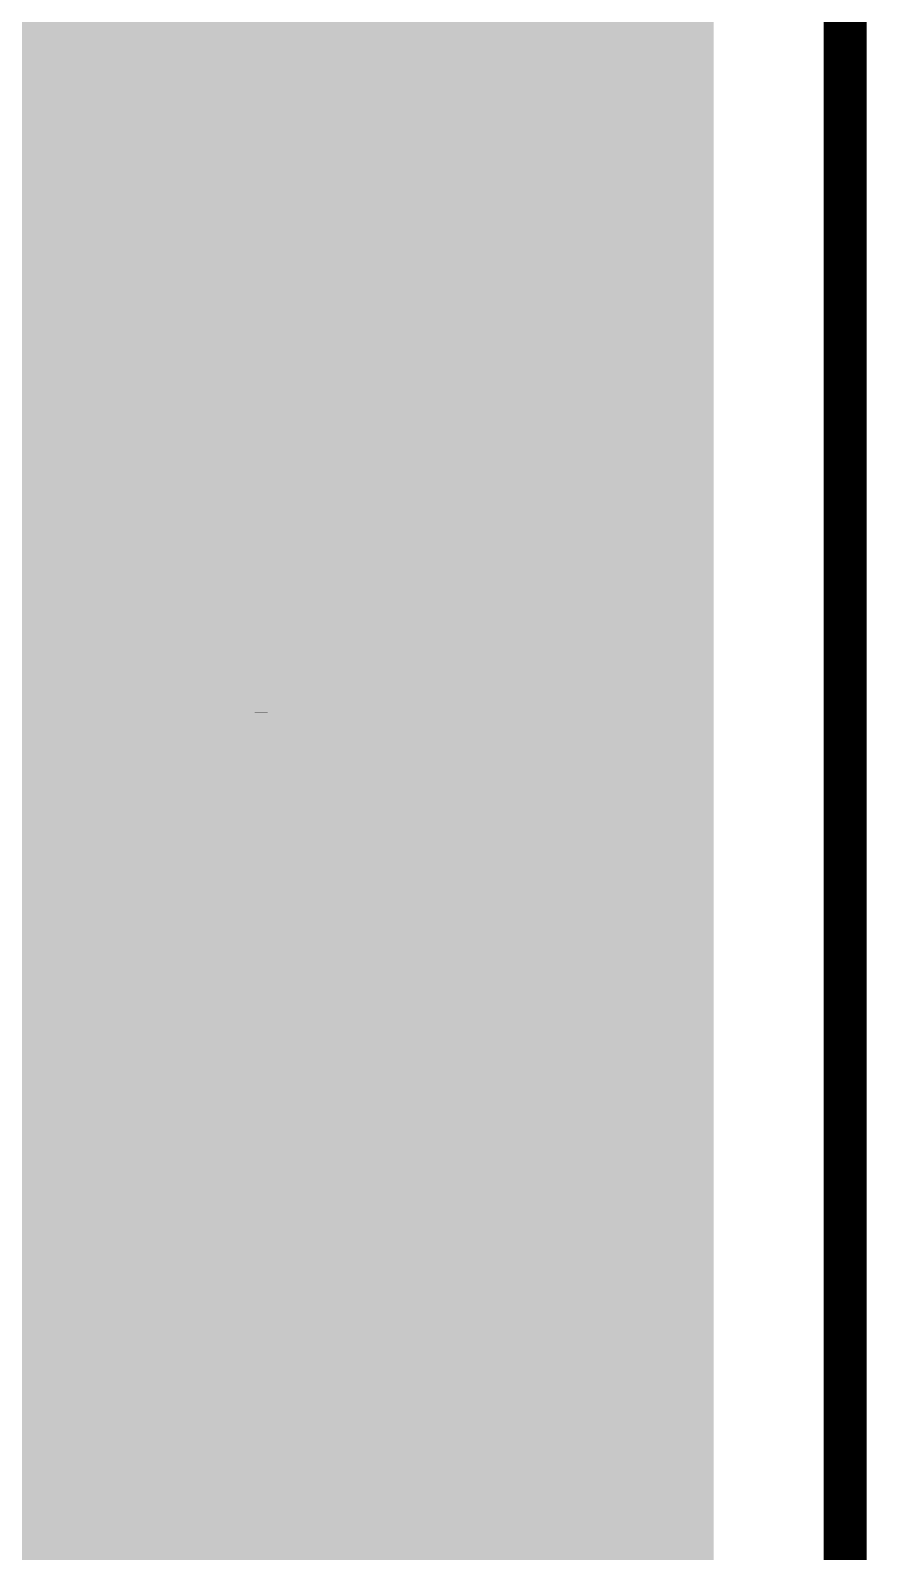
# Model space of a CAD drawing. Header units: millimetres. Extents: x -0.19 to 3.91, y -0.06 to 2.26.
# Drawn here: x 2.1378 to 2.3681, y 0.2526 to 0.6715 of the extents above; entities that cross this region are included whole.
import ezdxf

# ---------------------------------------------------------------- set-up
doc = ezdxf.new("R2010")
doc.units = ezdxf.units.MM
for name, color, linetype, lineweight in [('PCB_KUR_GBL', 10, 'CONTINUOUS', 0), ('PCB_KUR_GKO', 130, 'CONTINUOUS', 0), ('PCB_KUR_GTL', 30, 'CONTINUOUS', 0), ('PCB_KUR_GTO', 163, 'CONTINUOUS', 0)]:
    doc.layers.add(name, color=color, linetype=linetype, lineweight=lineweight)

msp = doc.modelspace()

# ---------------------------------------------------------------- linework, layer by layer
at = {"layer": 'PCB_KUR_GBL'}
for points in [[(1.13506, 0.6621), (1.12472, 0.6724), (2.2638, 0.6621), (2.2638, 0.6724)], [(1.224, 0.6611), (1.2187, 0.6621), (2.2638, 0.6611), (2.2638, 0.6621)], [(1.2285, 0.658), (1.224, 0.6611), (2.2638, 0.658), (2.2638, 0.6611)], [(1.2316, 0.6535), (1.2285, 0.658), (2.2638, 0.6535), (2.2638, 0.658)], [(1.2326, 0.6482), (1.2316, 0.6535), (2.2638, 0.6482), (2.2638, 0.6535)], [(1.2326, 0.6156), (1.2326, 0.6482), (2.2638, 0.6156), (2.2638, 0.6482)], [(1.6197, 0.6146), (1.6143, 0.6156), (2.2638, 0.6146), (2.2638, 0.6156)], [(1.6242, 0.6115), (1.6197, 0.6146), (2.2638, 0.6115), (2.2638, 0.6146)], [(1.6272, 0.607), (1.6242, 0.6115), (2.2638, 0.607), (2.2638, 0.6115)], [(1.6283, 0.6017), (1.6272, 0.607), (2.2638, 0.6017), (2.2638, 0.607)], [(1.6283, 0.5954), (1.6283, 0.6017), (2.2638, 0.5954), (2.2638, 0.6017)], [(1.7421, 0.5941), (1.7324, 0.5954), (2.2638, 0.5941), (2.2638, 0.5954)], [(1.7512, 0.5903), (1.7421, 0.5941), (2.2638, 0.5903), (2.2638, 0.5941)], [(1.7591, 0.5844), (1.7512, 0.5903), (2.2638, 0.5844), (2.2638, 0.5903)], [(1.765, 0.5765), (1.7591, 0.5844), (2.2638, 0.5765), (2.2638, 0.5844)], [(1.7688, 0.5674), (1.765, 0.5765), (2.2638, 0.5674), (2.2638, 0.5765)], [(1.7701, 0.5577), (1.7688, 0.5674), (2.2638, 0.5577), (2.2638, 0.5674)], [(1.7688, 0.5479), (1.7701, 0.5577), (2.2638, 0.5479), (2.2638, 0.5577)], [(1.765, 0.5388), (1.7688, 0.5479), (2.2638, 0.5388), (2.2638, 0.5479)], [(1.7591, 0.531), (1.765, 0.5388), (2.2638, 0.531), (2.2638, 0.5388)], [(1.7512, 0.525), (1.7591, 0.531), (2.2638, 0.525), (2.2638, 0.531)], [(1.7421, 0.5212), (1.7512, 0.525), (2.2638, 0.5212), (2.2638, 0.525)], [(1.605, 0.5181), (1.60629, 0.52), (2.2638, 0.5181), (2.2638, 0.52)], [(1.7324, 0.52), (1.7421, 0.5212), (2.2638, 0.52), (2.2638, 0.5212)], [(1.5919, 0.505), (1.605, 0.5181), (2.2638, 0.505), (2.2638, 0.5181)], [(1.5885, 0.5027), (1.5919, 0.505), (2.2638, 0.5027), (2.2638, 0.505)], [(1.4957, 0.4982), (1.4982, 0.5019), (2.2638, 0.4982), (2.2638, 0.5019)], [(1.5845, 0.5019), (1.5885, 0.5027), (2.2638, 0.5019), (2.2638, 0.5027)], [(1.4891, 0.4938), (1.4957, 0.4982), (2.2638, 0.4938), (2.2638, 0.4982)], [(0.892, 0.4894), (0.89635, 0.4923), (2.2638, 0.4894), (2.2638, 0.4923)], [(1.4814, 0.4923), (1.4891, 0.4938), (2.2638, 0.4923), (2.2638, 0.4938)], [(0.405, 0.425), (0.405, 0.4884), (2.2638, 0.425), (2.2638, 0.4884)], [(0.8867, 0.4884), (0.892, 0.4894), (2.2638, 0.4884), (2.2638, 0.4894)], [(0.582, 0.4033), (0.582, 0.425), (2.2638, 0.4033), (2.2638, 0.425)], [(1.7421, 0.402), (1.7324, 0.4033), (2.2638, 0.402), (2.2638, 0.4033)], [(1.7512, 0.3982), (1.7421, 0.402), (2.2638, 0.3982), (2.2638, 0.402)], [(1.7591, 0.3922), (1.7512, 0.3982), (2.2638, 0.3922), (2.2638, 0.3982)], [(1.765, 0.3844), (1.7591, 0.3922), (2.2638, 0.3844), (2.2638, 0.3922)], [(1.7688, 0.3753), (1.765, 0.3844), (2.2638, 0.3753), (2.2638, 0.3844)], [(1.7701, 0.3656), (1.7688, 0.3753), (2.2638, 0.3656), (2.2638, 0.3753)], [(1.7688, 0.3558), (1.7701, 0.3656), (2.2638, 0.3558), (2.2638, 0.3656)], [(1.765, 0.3467), (1.7688, 0.3558), (2.2638, 0.3467), (2.2638, 0.3558)], [(1.7591, 0.3389), (1.765, 0.3467), (2.2638, 0.3389), (2.2638, 0.3467)], [(1.7512, 0.3329), (1.7591, 0.3389), (2.2638, 0.3329), (2.2638, 0.3389)], [(1.7421, 0.3291), (1.7512, 0.3329), (2.2638, 0.3291), (2.2638, 0.3329)], [(0.582, 0.1837), (0.582, 0.3278), (2.2638, 0.1837), (2.2638, 0.3278)], [(1.7324, 0.3278), (1.7421, 0.3291), (2.2638, 0.3278), (2.2638, 0.3291)]]:
    msp.add_solid(points, dxfattribs=at)
at = {"layer": 'PCB_KUR_GKO', "lineweight": 211, "const_width": 0.0118}
msp.add_lwpolyline([(2.3622, 0), (2.3622, 1.5748)], dxfattribs=at)
at = {"layer": 'PCB_KUR_GTL'}
for points in [[(1.7447, 0.5948), (1.7447, 0.7276), (2.326, 0.5948), (2.326, 0.7276)], [(1.9561, 0.5937), (1.9507, 0.5948), (2.326, 0.5937), (2.326, 0.5948)], [(1.9608, 0.5906), (1.9561, 0.5937), (2.326, 0.5906), (2.326, 0.5937)], [(1.9639, 0.586), (1.9608, 0.5906), (2.326, 0.586), (2.326, 0.5906)], [(1.9649, 0.5805), (1.9639, 0.586), (2.326, 0.5805), (2.326, 0.586)], [(1.9649, 0.5415), (1.9649, 0.5805), (2.326, 0.5415), (2.326, 0.5805)], [(1.9639, 0.5361), (1.9649, 0.5415), (2.326, 0.5361), (2.326, 0.5415)], [(1.9608, 0.5315), (1.9639, 0.5361), (2.326, 0.5315), (2.326, 0.5361)], [(1.9507, 0.5273), (1.9561, 0.5284), (2.326, 0.5273), (2.326, 0.5284)], [(1.9561, 0.5284), (1.9608, 0.5315), (2.326, 0.5284), (2.326, 0.5315)], [(1.7421, 0.5212), (1.7512, 0.525), (2.326, 0.5212), (2.326, 0.525)], [(1.7512, 0.525), (1.75423, 0.5273), (2.326, 0.525), (2.326, 0.5273)], [(1.6768, 0.4386), (1.6768, 0.52), (2.326, 0.4386), (2.326, 0.52)], [(1.7324, 0.52), (1.7421, 0.5212), (2.326, 0.52), (2.326, 0.5212)], [(1.7121, 0.4033), (1.6768, 0.4386), (2.326, 0.4033), (2.326, 0.4386)], [(1.7421, 0.402), (1.7324, 0.4033), (2.326, 0.402), (2.326, 0.4033)], [(1.74713, 0.3999), (1.7421, 0.402), (2.326, 0.3999), (2.326, 0.402)], [(1.9561, 0.3988), (1.9507, 0.3999), (2.326, 0.3988), (2.326, 0.3999)], [(1.9608, 0.3957), (1.9561, 0.3988), (2.326, 0.3957), (2.326, 0.3988)], [(1.9639, 0.3911), (1.9608, 0.3957), (2.326, 0.3911), (2.326, 0.3957)], [(1.9649, 0.3856), (1.9639, 0.3911), (2.326, 0.3856), (2.326, 0.3911)], [(1.9649, 0.3467), (1.9649, 0.3856), (2.326, 0.3467), (2.326, 0.3856)], [(1.9639, 0.3412), (1.9649, 0.3467), (2.326, 0.3412), (2.326, 0.3467)], [(1.9608, 0.3366), (1.9639, 0.3412), (2.326, 0.3366), (2.326, 0.3412)], [(1.9561, 0.3335), (1.9608, 0.3366), (2.326, 0.3335), (2.326, 0.3366)], [(1.7421, 0.3291), (1.75, 0.3324), (2.326, 0.3291), (2.326, 0.3324)], [(1.9507, 0.3324), (1.9561, 0.3335), (2.326, 0.3324), (2.326, 0.3335)], [(1.5543, 0.1818), (1.5543, 0.3278), (2.326, 0.1818), (2.326, 0.3278)], [(1.7324, 0.3278), (1.7421, 0.3291), (2.326, 0.3278), (2.326, 0.3291)]]:
    msp.add_solid(points, dxfattribs=at)
at = {"layer": 'PCB_KUR_GTO'}
for points in [[(2.1744, 0.6603), (2.1744, 0.6707), (2.2299, 0.6603), (2.2299, 0.6707)], [(2.1744, 0.6378), (2.21019, 0.6598), (2.19397, 0.6378), (2.2299, 0.6598)], [(2.21019, 0.6598), (2.21099, 0.66029), (2.2299, 0.6598), (2.2299, 0.66029)], [(2.21099, 0.66029), (2.21099, 0.6603), (2.2299, 0.66029), (2.2299, 0.6603)], [(2.1744, 0.63691), (2.1744, 0.6378), (2.19251, 0.63691), (2.19397, 0.6378)], [(2.1744, 0.6369), (2.1744, 0.63691), (2.19251, 0.6369), (2.19251, 0.63691)], [(2.1744, 0.6266), (2.1744, 0.6369), (2.2299, 0.6266), (2.2299, 0.6369)], [(2.1744, 0.6369), (2.1744, 0.6369), (2.2299, 0.6369), (2.19251, 0.6369)], [(2.1744, 0.582), (2.1744, 0.5932), (2.2299, 0.582), (2.2299, 0.5932)], [(2.19121, 0.58199), (2.1912, 0.582), (2.20521, 0.58199), (2.20521, 0.582)], [(2.2005, 0.5729), (2.19121, 0.58199), (2.21505, 0.5729), (2.20521, 0.58199)], [(2.18736, 0.5652), (2.2005, 0.5729), (2.2234, 0.5652), (2.21506, 0.5729)], [(2.2005, 0.5729), (2.2005, 0.5729), (2.21506, 0.5729), (2.21505, 0.5729)], [(2.1744, 0.5576), (2.18736, 0.5652), (2.19657, 0.5576), (2.2082, 0.5652)], [(2.2144, 0.5592), (2.2082, 0.5652), (2.2299, 0.5592), (2.2234, 0.5652)], [(2.1744, 0.5431), (2.1744, 0.5576), (2.1744, 0.5431), (2.19657, 0.5576)], [(2.2299, 0.5442), (2.2144, 0.5592), (2.2299, 0.5442), (2.2299, 0.5592)], [(2.1744, 0.5261), (2.1744, 0.5373), (2.2299, 0.5261), (2.2299, 0.5373)], [(2.1987, 0.5042), (2.1987, 0.5261), (2.2081, 0.5042), (2.2081, 0.5261)], [(2.1744, 0.493), (2.1744, 0.5042), (2.2299, 0.493), (2.2299, 0.5042)], [(2.1744, 0.5042), (2.1987, 0.5042), (2.2299, 0.5042), (2.2081, 0.5042)], [(2.1893, 0.4814), (2.191, 0.482), (2.21545, 0.4814), (2.2138, 0.482)], [(2.191, 0.482), (2.1929, 0.4826), (2.2138, 0.482), (2.21174, 0.4826)], [(2.1929, 0.4826), (2.1933, 0.4827), (2.21174, 0.4826), (2.2114, 0.4827)], [(2.1933, 0.4827), (2.1949, 0.4831), (2.2114, 0.4827), (2.209, 0.4831)], [(2.1949, 0.4831), (2.197, 0.4834), (2.209, 0.4831), (2.2067, 0.4834)], [(2.197, 0.4834), (2.19815, 0.4835), (2.2067, 0.4834), (2.2057, 0.4835)], [(2.19815, 0.4835), (2.1993, 0.4836), (2.2047, 0.4835), (2.2039, 0.4836)], [(2.1993, 0.4836), (2.2017, 0.4837), (2.2032, 0.4836), (2.2025, 0.4837)], [(2.2017, 0.4837), (2.2017, 0.4837), (2.2025, 0.4837), (2.2021, 0.4837)], [(2.1823, 0.4775), (2.1831, 0.4781), (2.22195, 0.4775), (2.22124, 0.4781)], [(2.1831, 0.4781), (2.1834, 0.4783), (2.22124, 0.4781), (2.221, 0.4783)], [(2.1834, 0.4783), (2.184, 0.4787), (2.221, 0.4783), (2.2204, 0.4787)], [(2.184, 0.4787), (2.18463, 0.4791), (2.2204, 0.4787), (2.2198, 0.4791)], [(2.18463, 0.4791), (2.1851, 0.4794), (2.2198, 0.4791), (2.21935, 0.4794)], [(2.1851, 0.4794), (2.18618, 0.4799), (2.21935, 0.4794), (2.2186, 0.4799)], [(2.18618, 0.4799), (2.1864, 0.48), (2.2186, 0.4799), (2.21838, 0.48)], [(2.1864, 0.48), (2.18714, 0.4804), (2.21838, 0.48), (2.2175, 0.4804)], [(2.18714, 0.4804), (2.1877, 0.4807), (2.2175, 0.4804), (2.21702, 0.4807)], [(2.1877, 0.4807), (2.18816, 0.4809), (2.21702, 0.4807), (2.2167, 0.4809)], [(2.18816, 0.4809), (2.18839, 0.481), (2.2167, 0.4809), (2.2164, 0.481)], [(2.18839, 0.481), (2.18861, 0.4811), (2.2164, 0.481), (2.2162, 0.4811)], [(2.18861, 0.4811), (2.18884, 0.4812), (2.2162, 0.4811), (2.2161, 0.4812)], [(2.18884, 0.4812), (2.1893, 0.4814), (2.216, 0.4812), (2.21545, 0.4814)], [(2.18884, 0.4812), (2.18884, 0.4812), (2.2161, 0.4812), (2.216, 0.4812)], [(2.17802, 0.4729), (2.1784, 0.4735), (2.2263, 0.4729), (2.22582, 0.4735)], [(2.1784, 0.4735), (2.17872, 0.4739), (2.22582, 0.4735), (2.2255, 0.4739)], [(2.17872, 0.4739), (2.17944, 0.4748), (2.2255, 0.4739), (2.2248, 0.4748)], [(2.17944, 0.4748), (2.1796, 0.475), (2.2248, 0.4748), (2.22463, 0.475)], [(2.1796, 0.475), (2.18006, 0.4755), (2.22463, 0.475), (2.2242, 0.4755)], [(2.18006, 0.4755), (2.18044, 0.4759), (2.2242, 0.4755), (2.2238, 0.4759)], [(2.18044, 0.4759), (2.18053, 0.476), (2.2238, 0.4759), (2.2237, 0.476)], [(2.18053, 0.476), (2.18062, 0.4761), (2.2237, 0.476), (2.2236, 0.4761)], [(2.18062, 0.4761), (2.1809, 0.4764), (2.2236, 0.4761), (2.22325, 0.4764)], [(2.1809, 0.4764), (2.181, 0.4765), (2.22325, 0.4764), (2.22313, 0.4765)], [(2.181, 0.4765), (2.1812, 0.4767), (2.22313, 0.4765), (2.22289, 0.4767)], [(2.1812, 0.4767), (2.1817, 0.4771), (2.22289, 0.4767), (2.22242, 0.4771)], [(2.1817, 0.4771), (2.18185, 0.4772), (2.22242, 0.4771), (2.2223, 0.4772)], [(2.18185, 0.4772), (2.1823, 0.4775), (2.2223, 0.4772), (2.22195, 0.4775)], [(2.1759, 0.4686), (2.17619, 0.4693), (2.1888, 0.4686), (2.1898, 0.4693)], [(2.17619, 0.4693), (2.17639, 0.4698), (2.1898, 0.4693), (2.1909, 0.4698)], [(2.17639, 0.4698), (2.1766, 0.4703), (2.1909, 0.4698), (2.1921, 0.4703)], [(2.1766, 0.4703), (2.177, 0.4711), (2.1921, 0.4703), (2.1945, 0.4711)], [(2.177, 0.4711), (2.17725, 0.4716), (2.1945, 0.4711), (2.1968, 0.4716)], [(2.17725, 0.4716), (2.17735, 0.4718), (2.1968, 0.4716), (2.1979, 0.4718)], [(2.17735, 0.4718), (2.1774, 0.4719), (2.1979, 0.4718), (2.1989, 0.4719)], [(2.1774, 0.4719), (2.17746, 0.472), (2.1989, 0.4719), (2.1998, 0.472)], [(2.17746, 0.472), (2.17752, 0.4721), (2.1998, 0.472), (2.2006, 0.4721)], [(2.17752, 0.4721), (2.17759, 0.4722), (2.2006, 0.4721), (2.2013, 0.4722)], [(2.17759, 0.4722), (2.17802, 0.4729), (2.22682, 0.4722), (2.2263, 0.4729)], [(2.17759, 0.4722), (2.17759, 0.4722), (2.2013, 0.4722), (2.2017, 0.4722)], [(2.2039, 0.4721), (2.2021, 0.4722), (2.2269, 0.4721), (2.22682, 0.4722)], [(2.2055, 0.472), (2.2039, 0.4721), (2.22697, 0.472), (2.2269, 0.4721)], [(2.207, 0.4718), (2.2055, 0.472), (2.22712, 0.4718), (2.22697, 0.472)], [(2.2075, 0.4717), (2.207, 0.4718), (2.2272, 0.4717), (2.22712, 0.4718)], [(2.2085, 0.4715), (2.2075, 0.4717), (2.22731, 0.4715), (2.2272, 0.4717)], [(2.2098, 0.4712), (2.2085, 0.4715), (2.22749, 0.4712), (2.22731, 0.4715)], [(2.211, 0.4709), (2.2098, 0.4712), (2.22766, 0.4709), (2.22749, 0.4712)], [(2.212, 0.4705), (2.211, 0.4709), (2.22789, 0.4705), (2.22766, 0.4709)], [(2.2125, 0.4703), (2.212, 0.4705), (2.228, 0.4703), (2.22789, 0.4705)], [(2.213, 0.4701), (2.2125, 0.4703), (2.2281, 0.4701), (2.228, 0.4703)], [(2.2138, 0.4697), (2.213, 0.4701), (2.2283, 0.4697), (2.2281, 0.4701)], [(2.2146, 0.4693), (2.2138, 0.4697), (2.2285, 0.4693), (2.2283, 0.4697)], [(2.2151, 0.469), (2.2146, 0.4693), (2.22865, 0.469), (2.2285, 0.4693)], [(2.17465, 0.4648), (2.1748, 0.4654), (2.1854, 0.4648), (2.18574, 0.4654)], [(2.1748, 0.4654), (2.17482, 0.4655), (2.18574, 0.4654), (2.1858, 0.4655)], [(2.17482, 0.4655), (2.17497, 0.4661), (2.1858, 0.4655), (2.1863, 0.4661)], [(2.17497, 0.4661), (2.1751, 0.4666), (2.1863, 0.4661), (2.1867, 0.4666)], [(2.1751, 0.4666), (2.1752, 0.467), (2.1867, 0.4666), (2.1871, 0.467)], [(2.1752, 0.467), (2.17537, 0.4674), (2.1871, 0.467), (2.1873, 0.4674)], [(2.17537, 0.4674), (2.17546, 0.4676), (2.1873, 0.4674), (2.1876, 0.4676)], [(2.17546, 0.4676), (2.17555, 0.4678), (2.1876, 0.4676), (2.1877, 0.4678)], [(2.17555, 0.4678), (2.1759, 0.4686), (2.1878, 0.4678), (2.1888, 0.4686)], [(2.17555, 0.4678), (2.17555, 0.4678), (2.1877, 0.4678), (2.1878, 0.4678)], [(2.21525, 0.4689), (2.2151, 0.469), (2.2287, 0.4689), (2.22865, 0.469)], [(2.2154, 0.4688), (2.21525, 0.4689), (2.2287, 0.4688), (2.2287, 0.4689)], [(2.2157, 0.4686), (2.2154, 0.4688), (2.2287, 0.4686), (2.2287, 0.4688)], [(2.2161, 0.4684), (2.2157, 0.4686), (2.22883, 0.4684), (2.2287, 0.4686)], [(2.2162, 0.4683), (2.2161, 0.4684), (2.2289, 0.4683), (2.22883, 0.4684)], [(2.2163, 0.4682), (2.2162, 0.4683), (2.22893, 0.4682), (2.2289, 0.4683)], [(2.2165, 0.4681), (2.2163, 0.4682), (2.22895, 0.4681), (2.22893, 0.4682)], [(2.2166, 0.468), (2.2165, 0.4681), (2.22898, 0.468), (2.22895, 0.4681)], [(2.2167, 0.4679), (2.2166, 0.468), (2.229, 0.4679), (2.22898, 0.468)], [(2.2172, 0.4674), (2.2167, 0.4679), (2.2292, 0.4674), (2.229, 0.4679)], [(2.2174, 0.4672), (2.2172, 0.4674), (2.22928, 0.4672), (2.2292, 0.4674)], [(2.21767, 0.4669), (2.2174, 0.4672), (2.2294, 0.4669), (2.22928, 0.4672)], [(2.2182, 0.4663), (2.21767, 0.4669), (2.22949, 0.4663), (2.2294, 0.4669)], [(2.21827, 0.4662), (2.2182, 0.4663), (2.2295, 0.4662), (2.22949, 0.4663)], [(2.2188, 0.4654), (2.21827, 0.4662), (2.2298, 0.4654), (2.2295, 0.4662)], [(2.2194, 0.4645), (2.2188, 0.4654), (2.23001, 0.4645), (2.2298, 0.4654)], [(2.17368, 0.4603), (2.1738, 0.461), (2.1834, 0.4603), (2.18359, 0.461)], [(2.1738, 0.461), (2.17386, 0.4614), (2.18359, 0.461), (2.1837, 0.4614)], [(2.17386, 0.4614), (2.174, 0.4624), (2.1837, 0.4614), (2.18407, 0.4624)], [(2.174, 0.4624), (2.17426, 0.4633), (2.18407, 0.4624), (2.1844, 0.4633)], [(2.17426, 0.4633), (2.1744, 0.4638), (2.1844, 0.4633), (2.18473, 0.4638)], [(2.1744, 0.4638), (2.17465, 0.4648), (2.18473, 0.4638), (2.1854, 0.4648)], [(2.2198, 0.4637), (2.2194, 0.4645), (2.2302, 0.4637), (2.23001, 0.4645)], [(2.2199, 0.4635), (2.2198, 0.4637), (2.23024, 0.4635), (2.2302, 0.4637)], [(2.2202, 0.4626), (2.2199, 0.4635), (2.23042, 0.4626), (2.23024, 0.4635)], [(2.2205, 0.4617), (2.2202, 0.4626), (2.2306, 0.4617), (2.23042, 0.4626)], [(2.2208, 0.4608), (2.2205, 0.4617), (2.23068, 0.4608), (2.2306, 0.4617)], [(2.1734, 0.4574), (2.1735, 0.458), (2.18295, 0.4574), (2.183, 0.458)], [(2.1734, 0.4568), (2.1734, 0.4574), (2.1829, 0.4568), (2.18295, 0.4574)], [(2.17343, 0.4562), (2.1734, 0.4568), (2.1829, 0.4562), (2.1829, 0.4568)], [(2.1735, 0.458), (2.1736, 0.4588), (2.183, 0.458), (2.18313, 0.4588)], [(2.1736, 0.4598), (2.17368, 0.4603), (2.18331, 0.4598), (2.1834, 0.4603)], [(2.1736, 0.4592), (2.1736, 0.4598), (2.1832, 0.4592), (2.18331, 0.4598)], [(2.1736, 0.4588), (2.1736, 0.4592), (2.18313, 0.4588), (2.1832, 0.4592)], [(2.22106, 0.4594), (2.2208, 0.4608), (2.2308, 0.4594), (2.23068, 0.4608)], [(2.2211, 0.4592), (2.22106, 0.4594), (2.23081, 0.4592), (2.2308, 0.4594)], [(2.2212, 0.4586), (2.2211, 0.4592), (2.23083, 0.4586), (2.23081, 0.4592)], [(2.2213, 0.4579), (2.2212, 0.4586), (2.23086, 0.4579), (2.23083, 0.4586)], [(2.2214, 0.4574), (2.2213, 0.4579), (2.23088, 0.4574), (2.23086, 0.4579)], [(2.22137, 0.4564), (2.2214, 0.4568), (2.2309, 0.4564), (2.2309, 0.4568)], [(2.2214, 0.457), (2.2214, 0.4574), (2.2309, 0.457), (2.23088, 0.4574)], [(2.2214, 0.4568), (2.2214, 0.457), (2.2309, 0.4568), (2.2309, 0.457)], [(2.17345, 0.4557), (2.17343, 0.4562), (2.183, 0.4557), (2.1829, 0.4562)], [(2.17347, 0.4551), (2.17345, 0.4557), (2.1831, 0.4551), (2.183, 0.4557)], [(2.1735, 0.4545), (2.17347, 0.4551), (2.1832, 0.4545), (2.1831, 0.4551)], [(2.17366, 0.4529), (2.1735, 0.4545), (2.1836, 0.4529), (2.1832, 0.4545)], [(2.1737, 0.4525), (2.17366, 0.4529), (2.18372, 0.4525), (2.1836, 0.4529)], [(2.17396, 0.4512), (2.1737, 0.4525), (2.1841, 0.4512), (2.18372, 0.4525)], [(2.2207, 0.4521), (2.22086, 0.4527), (2.23041, 0.4521), (2.2305, 0.4527)], [(2.22086, 0.4527), (2.221, 0.4532), (2.2305, 0.4527), (2.23058, 0.4532)], [(2.221, 0.4532), (2.22106, 0.4539), (2.23058, 0.4532), (2.2307, 0.4539)], [(2.22106, 0.4539), (2.2211, 0.4543), (2.2307, 0.4539), (2.23074, 0.4543)], [(2.2211, 0.4543), (2.22122, 0.455), (2.23074, 0.4543), (2.2308, 0.455)], [(2.22122, 0.455), (2.2213, 0.4555), (2.2308, 0.455), (2.2308, 0.4555)], [(2.2213, 0.4555), (2.22132, 0.4558), (2.2308, 0.4555), (2.2308, 0.4558)], [(2.22132, 0.4558), (2.22137, 0.4564), (2.2308, 0.4558), (2.2309, 0.4564)], [(2.1741, 0.4505), (2.17396, 0.4512), (2.18441, 0.4505), (2.1841, 0.4512)], [(2.17415, 0.4503), (2.1741, 0.4505), (2.1845, 0.4503), (2.18441, 0.4505)], [(2.17442, 0.4493), (2.17415, 0.4503), (2.1849, 0.4493), (2.1845, 0.4503)], [(2.1746, 0.4486), (2.17442, 0.4493), (2.18543, 0.4486), (2.1849, 0.4493)], [(2.17464, 0.4485), (2.1746, 0.4486), (2.1855, 0.4485), (2.18543, 0.4486)], [(2.17499, 0.4475), (2.17464, 0.4485), (2.1861, 0.4475), (2.1855, 0.4485)], [(2.2186, 0.448), (2.21883, 0.4484), (2.2294, 0.448), (2.2295, 0.4484)], [(2.21883, 0.4484), (2.219, 0.4487), (2.2295, 0.4484), (2.22958, 0.4487)], [(2.219, 0.4487), (2.2194, 0.4494), (2.22958, 0.4487), (2.22977, 0.4494)], [(2.2194, 0.4494), (2.21968, 0.4499), (2.22977, 0.4494), (2.2299, 0.4499)], [(2.21968, 0.4499), (2.2199, 0.4503), (2.2299, 0.4499), (2.23001, 0.4503)], [(2.2199, 0.4503), (2.22034, 0.4513), (2.23001, 0.4503), (2.2303, 0.4513)], [(2.22034, 0.4513), (2.2207, 0.4521), (2.2303, 0.4513), (2.23041, 0.4521)], [(2.1752, 0.4469), (2.17499, 0.4475), (2.18657, 0.4469), (2.1861, 0.4475)], [(2.17531, 0.4466), (2.1752, 0.4469), (2.1868, 0.4466), (2.18657, 0.4469)], [(2.17561, 0.4458), (2.17531, 0.4466), (2.1877, 0.4458), (2.1868, 0.4466)], [(2.17565, 0.4457), (2.17561, 0.4458), (2.1878, 0.4457), (2.1877, 0.4458)], [(2.17576, 0.4454), (2.17565, 0.4457), (2.1882, 0.4454), (2.188, 0.4457)], [(2.1758, 0.4453), (2.17576, 0.4454), (2.1884, 0.4453), (2.1882, 0.4454)], [(2.17584, 0.4452), (2.1758, 0.4453), (2.1886, 0.4452), (2.1884, 0.4453)], [(2.176, 0.4448), (2.17584, 0.4452), (2.1892, 0.4448), (2.1886, 0.4452)], [(2.17612, 0.4445), (2.176, 0.4448), (2.1898, 0.4445), (2.1892, 0.4448)], [(2.17628, 0.4441), (2.17612, 0.4445), (2.1905, 0.4441), (2.1898, 0.4445)], [(2.1764, 0.4438), (2.17628, 0.4441), (2.19118, 0.4438), (2.1905, 0.4441)], [(2.2136, 0.4437), (2.2146, 0.4443), (2.22778, 0.4437), (2.22803, 0.4443)], [(2.2146, 0.4443), (2.2157, 0.445), (2.22803, 0.4443), (2.22832, 0.445)], [(2.2157, 0.445), (2.21596, 0.4452), (2.22832, 0.445), (2.2284, 0.4452)], [(2.21596, 0.4452), (2.2166, 0.4457), (2.2284, 0.4452), (2.22862, 0.4457)], [(2.2166, 0.4457), (2.2167, 0.4458), (2.22862, 0.4457), (2.22866, 0.4458)], [(2.2167, 0.4458), (2.2169, 0.4459), (2.22866, 0.4458), (2.22871, 0.4459)], [(2.2169, 0.4459), (2.217, 0.4461), (2.22871, 0.4459), (2.22879, 0.4461)], [(2.217, 0.4461), (2.2174, 0.4465), (2.22879, 0.4461), (2.22897, 0.4465)], [(2.2174, 0.4465), (2.2177, 0.4468), (2.22897, 0.4465), (2.2291, 0.4468)], [(2.2177, 0.4468), (2.2178, 0.4469), (2.2291, 0.4468), (2.22912, 0.4469)], [(2.2178, 0.4469), (2.2182, 0.4474), (2.22912, 0.4469), (2.22925, 0.4474)], [(2.2182, 0.4474), (2.2186, 0.448), (2.22925, 0.4474), (2.2294, 0.448)], [(2.17646, 0.4437), (2.1764, 0.4438), (2.1914, 0.4437), (2.19118, 0.4438)], [(2.17671, 0.4433), (2.17646, 0.4437), (2.1924, 0.4433), (2.1914, 0.4437)], [(2.17695, 0.4429), (2.17671, 0.4433), (2.1934, 0.4429), (2.1924, 0.4433)], [(2.1772, 0.4425), (2.17695, 0.4429), (2.1946, 0.4425), (2.1934, 0.4429)], [(2.17743, 0.4421), (2.1772, 0.4425), (2.196, 0.4421), (2.1946, 0.4425)], [(2.17755, 0.4419), (2.17743, 0.4421), (2.1973, 0.4419), (2.196, 0.4421)], [(2.17767, 0.4417), (2.17755, 0.4419), (2.1989, 0.4417), (2.1973, 0.4419)], [(2.17773, 0.4416), (2.17767, 0.4417), (2.2005, 0.4416), (2.1989, 0.4417)], [(2.17778, 0.4415), (2.17773, 0.4416), (2.2023, 0.4415), (2.2005, 0.4416)], [(2.1779, 0.4413), (2.17778, 0.4415), (2.22642, 0.4413), (2.22655, 0.4415)], [(2.1785, 0.4403), (2.1779, 0.4413), (2.2258, 0.4403), (2.22642, 0.4413)], [(2.1792, 0.4394), (2.1785, 0.4403), (2.22508, 0.4394), (2.2258, 0.4403)], [(2.2032, 0.4415), (2.2039, 0.4416), (2.22655, 0.4415), (2.22661, 0.4416)], [(2.2039, 0.4416), (2.2047, 0.4417), (2.22661, 0.4416), (2.22667, 0.4417)], [(2.2056, 0.4417), (2.2066, 0.4418), (2.22667, 0.4417), (2.22674, 0.4418)], [(2.2066, 0.4418), (2.20697, 0.4419), (2.22674, 0.4418), (2.2268, 0.4419)], [(2.20697, 0.4419), (2.2077, 0.4421), (2.2268, 0.4419), (2.22691, 0.4421)], [(2.2077, 0.4421), (2.21, 0.4425), (2.22691, 0.4421), (2.22714, 0.4425)], [(2.21, 0.4425), (2.2124, 0.4433), (2.22714, 0.4425), (2.22759, 0.4433)], [(2.2124, 0.4433), (2.213, 0.4435), (2.22759, 0.4433), (2.2277, 0.4435)], [(2.213, 0.4435), (2.2136, 0.4437), (2.2277, 0.4435), (2.22778, 0.4437)], [(2.17963, 0.4388), (2.1792, 0.4394), (2.2246, 0.4388), (2.22508, 0.4394)], [(2.1797, 0.4387), (2.17963, 0.4388), (2.22451, 0.4387), (2.2246, 0.4388)], [(2.1802, 0.4381), (2.1797, 0.4387), (2.22395, 0.4381), (2.22451, 0.4387)], [(2.1806, 0.4376), (2.1802, 0.4381), (2.22348, 0.4376), (2.22395, 0.4381)], [(2.1808, 0.4374), (2.1806, 0.4376), (2.22329, 0.4374), (2.22348, 0.4376)], [(2.1809, 0.4373), (2.1808, 0.4374), (2.2232, 0.4373), (2.22329, 0.4374)], [(2.18102, 0.4372), (2.1809, 0.4373), (2.2231, 0.4372), (2.2232, 0.4373)], [(2.18125, 0.437), (2.18102, 0.4372), (2.2229, 0.437), (2.2231, 0.4372)], [(2.18171, 0.4366), (2.18125, 0.437), (2.2224, 0.4366), (2.2229, 0.437)], [(2.18217, 0.4362), (2.18171, 0.4366), (2.2219, 0.4362), (2.2224, 0.4366)], [(2.1824, 0.436), (2.18217, 0.4362), (2.22163, 0.436), (2.2219, 0.4362)], [(2.18298, 0.4356), (2.1824, 0.436), (2.2211, 0.4356), (2.22163, 0.436)], [(2.18385, 0.435), (2.18298, 0.4356), (2.2201, 0.435), (2.2211, 0.4356)], [(2.184, 0.4349), (2.18385, 0.435), (2.21992, 0.4349), (2.2201, 0.435)], [(2.18485, 0.4344), (2.184, 0.4349), (2.219, 0.4344), (2.21992, 0.4349)], [(2.1857, 0.4339), (2.18485, 0.4344), (2.21819, 0.4339), (2.219, 0.4344)], [(2.18634, 0.4336), (2.1857, 0.4339), (2.2177, 0.4336), (2.21819, 0.4339)], [(2.1874, 0.4331), (2.18634, 0.4336), (2.2167, 0.4331), (2.2177, 0.4336)], [(2.18791, 0.4329), (2.1874, 0.4331), (2.2163, 0.4329), (2.2167, 0.4331)], [(2.1892, 0.4324), (2.18791, 0.4329), (2.21497, 0.4324), (2.2163, 0.4329)], [(2.18944, 0.4323), (2.1892, 0.4324), (2.2147, 0.4323), (2.21497, 0.4324)], [(2.1909, 0.4317), (2.18944, 0.4323), (2.21324, 0.4317), (2.2147, 0.4323)], [(2.19126, 0.4316), (2.1909, 0.4317), (2.213, 0.4316), (2.21324, 0.4317)], [(2.1927, 0.4312), (2.19126, 0.4316), (2.21148, 0.4312), (2.213, 0.4316)], [(2.19312, 0.4311), (2.1927, 0.4312), (2.2111, 0.4311), (2.21148, 0.4312)], [(2.1944, 0.4308), (2.19312, 0.4311), (2.20984, 0.4308), (2.2111, 0.4311)], [(2.1959, 0.4306), (2.1944, 0.4308), (2.209, 0.4306), (2.20984, 0.4308)], [(2.1974, 0.4304), (2.1959, 0.4306), (2.2076, 0.4304), (2.209, 0.4306)], [(2.19805, 0.4303), (2.1974, 0.4304), (2.2069, 0.4303), (2.2076, 0.4304)], [(2.1987, 0.4302), (2.19805, 0.4303), (2.20613, 0.4302), (2.2069, 0.4303)], [(2.1998, 0.43), (2.1987, 0.4302), (2.2046, 0.43), (2.20613, 0.4302)], [(2.1744, 0.415), (2.1744, 0.4268), (2.205, 0.415), (2.1744, 0.4268)], [(2.187, 0.4104), (2.1744, 0.415), (2.21693, 0.4104), (2.205, 0.415)], [(2.187, 0.4071), (2.187, 0.4104), (2.22549, 0.4071), (2.21694, 0.4104)], [(2.187, 0.4104), (2.187, 0.4104), (2.21694, 0.4104), (2.21693, 0.4104)], [(2.187, 0.3918), (2.187, 0.4071), (2.1964, 0.3918), (2.1964, 0.4071)], [(2.20101, 0.4054), (2.1964, 0.4071), (2.2299, 0.4054), (2.22549, 0.4071)], [(2.217, 0.3995), (2.20101, 0.4054), (2.2299, 0.3995), (2.2299, 0.4054)], [(2.20095, 0.3935), (2.217, 0.3995), (2.2299, 0.3935), (2.2299, 0.3995)], [(2.187, 0.3881), (2.187, 0.3918), (2.21647, 0.3881), (2.22567, 0.3918)], [(2.1964, 0.3918), (2.20095, 0.3935), (2.22567, 0.3918), (2.2299, 0.3935)], [(2.1744, 0.3833), (2.187, 0.3881), (2.20452, 0.3833), (2.21646, 0.3881)], [(2.187, 0.3881), (2.187, 0.3881), (2.21646, 0.3881), (2.21647, 0.3881)], [(2.1744, 0.3712), (2.1744, 0.3833), (2.1744, 0.3712), (2.20451, 0.3833)], [(2.1744, 0.3833), (2.1744, 0.3833), (2.20451, 0.3833), (2.20452, 0.3833)]]:
    msp.add_solid(points, dxfattribs=at)

doc.saveas('drawing.dxf')
